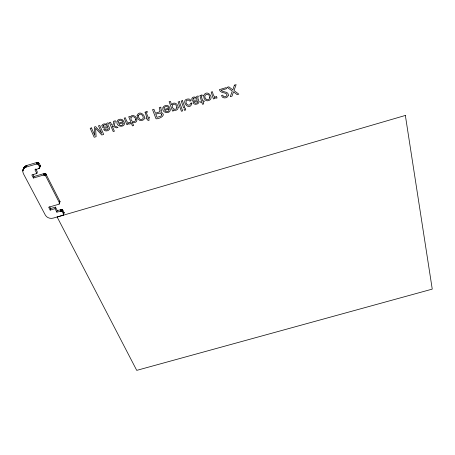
<?xml version="1.0" encoding="UTF-8"?>
<svg xmlns="http://www.w3.org/2000/svg" width="455" height="455" viewBox="0 0 455 455"><rect width="100%" height="100%" fill="white"/><g stroke="black" fill="none" stroke-linecap="round" stroke-linejoin="round"><path stroke-width="0.68" d="M39.778 166.86C40.939 165.245 38.897 161.991 36.855 162.463L26.925 165.415C23.666 166.285 21.783 170.562 23.33 173.548L45.369 215.152C46.848 217.826 50.34 218.94 53.201 218.116L62.705 215.346L63.581 214.487L62.46 211.808L61.544 211.08L56.835 212.132L55.055 208.686L55.47 207.116L50.624 208.538L50.186 210.108L55.055 208.686M23.307 169.857L23.688 168.066M50.186 210.108L48.679 207.224L58.814 204.238L59.457 203.607L59.474 202.913L45.454 175.488L43.862 174.959L33.437 178.03L31.827 174.959L36.855 173.469L37.355 171.984L35.763 168.89M59.508 203.436L59.804 201.19L45.921 174.003L44.334 173.474L33.949 176.534L33.437 178.03M63.529 214.652L63.928 212.4L62.744 210.079L61.931 209.51L57.245 210.557L56.835 212.132M63.546 213.975L63.928 212.4M63.347 214.953L63.967 212.57M63.478 213.81L63.859 212.235M63.217 215.079L63.962 212.912M62.09 211.37L62.477 209.795M62.238 211.501L62.625 209.931M62.363 211.649L62.744 210.079M62.46 211.808L62.841 210.238M61.34 211.029L61.726 209.459M61.544 211.08L61.931 209.51M61.743 211.154L62.13 209.584M61.925 211.251L62.312 209.681M60.708 211.018L61.101 209.442M60.913 210.995L61.306 209.425M61.129 211.001L61.516 209.431M60.509 211.063L60.902 209.488M59.144 204.039L59.804 201.19M59.275 203.908L59.878 201.36M59.383 203.76L59.918 201.537M59.906 201.883L59.389 202.594M45.585 175.647L46.052 174.163M45.693 175.818L46.154 174.333M45.13 175.22L45.597 173.736M45.301 175.346L45.767 173.861M45.454 175.488L45.921 174.003M44.516 174.976L44.982 173.492M44.732 175.033L45.199 173.548M44.937 175.118L45.403 173.628M43.652 175.004L44.124 173.52M43.862 174.959L44.334 173.474M44.078 174.936L44.544 173.452M44.294 174.942L44.766 173.457M36.855 173.469L34.933 169.749L38.948 168.543L39.443 167.07M38.948 168.543L39.608 167.867L40.029 165.478M39.124 168.447L40.103 165.66M39.284 168.327L40.148 165.847M39.42 168.191L40.165 166.035M39.528 168.031L40.148 166.217M39.534 166.945L38.175 164.414L38.675 162.958M38.311 164.579L38.806 163.118M38.413 164.755L38.914 163.294M38.175 164.414L37.646 164.033L38.146 162.577M37.839 164.141L38.339 162.685M38.021 164.272L38.521 162.81M22.995 169.886L23.978 168.304L25.23 167.355L36.997 163.857L37.503 162.401M36.997 163.857L37.725 162.435M37.219 163.891L37.941 162.492M36.349 163.919L36.855 162.463M36.554 163.874L37.06 162.412M36.775 163.851L37.282 162.395M26.379 166.883L26.925 165.415M25.599 167.173L26.145 165.705M25.98 167.019L26.526 165.546M24.559 167.793L25.11 166.32M24.883 167.565L25.434 166.092M25.23 167.355L25.781 165.887M22.807 170.597L24.052 167.417M22.761 170.966L23.324 169.487M23.723 168.589L24.28 167.116M23.978 168.304L24.53 166.831M24.257 168.037L24.809 166.564M32.987 174.697L33.949 176.534M49.72 206.809L50.624 208.538M55.47 207.116L57.245 210.557M161.752 114.74L160.922 116.127L156.998 117.35L155.809 114.222C157.436 113.778 161.28 111.771 161.752 114.74M191.839 103.564C189.297 112.442 179.133 98.82 188.751 98.974A2.662 2.457 -1.4 0 1 190.247 99.725L191.015 100.788L189.803 101.152L188.768 100.145L186.937 100.259A1.598 1.473 -1.2 0 0 186.158 101.22C184.793 104.326 190.429 107.363 190.537 103.257L191.743 102.898L191.839 103.564M123.117 123.504C123.356 125.87 119.574 126.103 118.926 124.022L122.975 122.816L123.117 123.504M209.721 97.37L209.215 99.053L207.651 99.725A1.769 1.638 -6.8 0 1 206.28 99.309C201.696 95.345 209.226 91.324 209.721 97.37M160.046 110.724L159.222 111.998L155.411 113.187L153.904 109.228L152.539 109.638L156.048 118.818C159.517 119.074 167.298 114.814 160.82 112.209L161.548 110.832L160.774 108.04L160.922 107.13L159.244 107.63L160.046 110.724M199.091 101.829C198.869 104.383 193.961 105.441 193.085 102.728L194.245 102.381L195.479 103.279L197.072 102.864L197.777 102.062L197.197 100.953C190.571 104.445 189.718 94.674 196.389 97.518L196.662 96.392L198.079 95.977L198.369 96.83L197.663 97.433L199.091 101.829M136.921 119.83C137.131 122.173 134.088 123.464 132.28 122.253L133.611 125.54L132.422 125.893L128.714 116.764L129.846 116.423L130.193 117.282C131.74 113.409 137.182 116.366 136.921 119.83M168.976 109.803C169.158 112.152 165.387 112.482 164.778 110.326L168.856 109.103L168.976 109.803M135.533 119.619C135.772 122.958 130.756 121.798 130.943 118.965C130.266 115.217 135.988 116.321 135.533 119.619M137.08 115.604L137.751 118.533L139.372 120.143A3.213 2.889 8.1 0 0 141.505 120.547C149.422 119.17 139.81 108.159 137.08 115.604M138.451 115.462L138.644 117.396L139.907 119.13A1.78 1.598 8 0 0 141.312 119.534C146.152 118.943 140.714 111.031 138.451 115.462M116.986 121.582C115.593 127.775 127.093 127.832 123.868 121.553L118.522 123.151C117.106 120.729 120.842 119.108 122.196 121.064L123.402 120.7C121.94 118.351 117.618 118.766 116.986 121.582M145.071 112.203L146.902 117.771L145.913 118.067L146.271 118.977L147.261 118.687L147.983 120.535L149.223 120.165L148.501 118.317L149.667 117.964L149.308 117.054L148.142 117.401L146.447 113.039L146.521 112.487L147.414 112.163L147.067 111.276L145.071 112.203M178.184 107.482C178.303 109.848 175.26 111.208 173.44 109.848L173.764 110.736L172.57 111.094L169.129 101.664L170.369 101.294L171.632 104.769C173.389 100.993 178.593 103.99 178.184 107.482M162.941 107.841C161.326 114.148 172.832 114.182 169.795 107.824L164.409 109.439C163.095 107.016 166.803 105.315 168.151 107.323L169.368 106.959C167.94 104.513 163.612 105.054 162.941 107.841M203.658 95.692L204.164 98.689L205.688 100.345A3.196 2.958 -6.8 0 0 207.787 100.765C215.903 99.309 206.945 88.003 203.658 95.692M199.972 95.783L201.537 101.459L200.536 101.761L200.848 102.688L201.849 102.392L202.481 104.28L203.732 103.911L203.101 102.017L204.278 101.664L203.971 100.731L202.788 101.084L201.303 96.631L201.406 96.073L202.31 95.749L202.003 94.839L199.972 95.783M101.943 125.489C101.545 128.629 105.725 128.361 107.67 127.696L108.335 128.771L107.687 129.55L106.123 129.959L104.809 129.095L103.672 129.436C104.678 131.808 108.296 131.108 109.541 129.339C110.537 127.519 106.112 124.34 108.54 123.697L108.188 122.873L107.295 123.009L106.55 123.697L106.601 124.374C105.128 123.572 102.58 123.658 101.943 125.489M228.382 95.118C228.018 98.507 222.148 99.127 221.488 95.504L222.757 95.123C223.166 98.28 228.535 96.466 226.533 93.821C224.235 92.24 220.209 93.138 219.373 89.641L226.209 87.599L226.55 88.697L221.113 90.323C222.99 92.627 228.512 91.023 228.382 95.118M176.824 107.71C175.926 111.492 171.074 108.068 172.348 105.219C173.907 102.54 177.285 105.293 176.824 107.71M113.852 121.212L112.994 125.233L111.606 124.687L110.548 122.202L109.371 122.554L113.221 131.586L114.393 131.239L112.169 126.007L116.486 127.872L118.044 127.406L114.222 125.768L115.422 120.74L113.852 121.212M234.41 85.142L232.841 89.868L228.814 86.82L227.142 87.314L232.289 91.08L230.281 96.676L232.005 96.164L233.5 91.796L237.169 94.623L238.807 94.134L234.006 90.568L236.134 84.63L234.41 85.142M103.404 125.466L103.348 126.342L103.99 127.008L107.607 126.877C107.38 124.909 104.724 124.056 103.404 125.466M193.13 98.633L193.005 99.537L193.591 100.225L197.197 100.106C197.151 98.052 194.439 97.205 193.13 98.633M130.022 122.645C127.104 124.016 126.081 119.608 125.409 117.754L124.181 118.118L126.911 124.755L128.071 124.408L127.605 123.271L129.385 124.05L130.5 123.817L130.022 122.645M216.654 96.778C213.685 98.183 212.912 93.588 212.439 91.717L211.188 92.092L213.406 98.94L214.589 98.587L214.208 97.41L215.92 98.223L217.046 97.99L216.654 96.778M91.478 127.906L90.187 128.293L94.191 137.262L96.107 136.688L95.601 128.253L101.778 134.999L103.677 134.43L99.747 125.432L98.468 125.813L101.818 133.406L95.647 126.655L94.31 127.059L94.816 135.493L91.478 127.906M179.344 101.619L178.098 101.988L181.408 111.253L182.637 110.883L179.344 101.619M182.466 100.68L181.204 101.061L183.593 107.807L184.849 107.431L182.466 100.68M185.287 108.682L184.036 109.058L184.485 110.332L185.742 109.962L185.287 108.682M405.354 115.451L57.148 217.012L136.727 370.37L432.25 289.118L405.354 115.451"/></g></svg>
